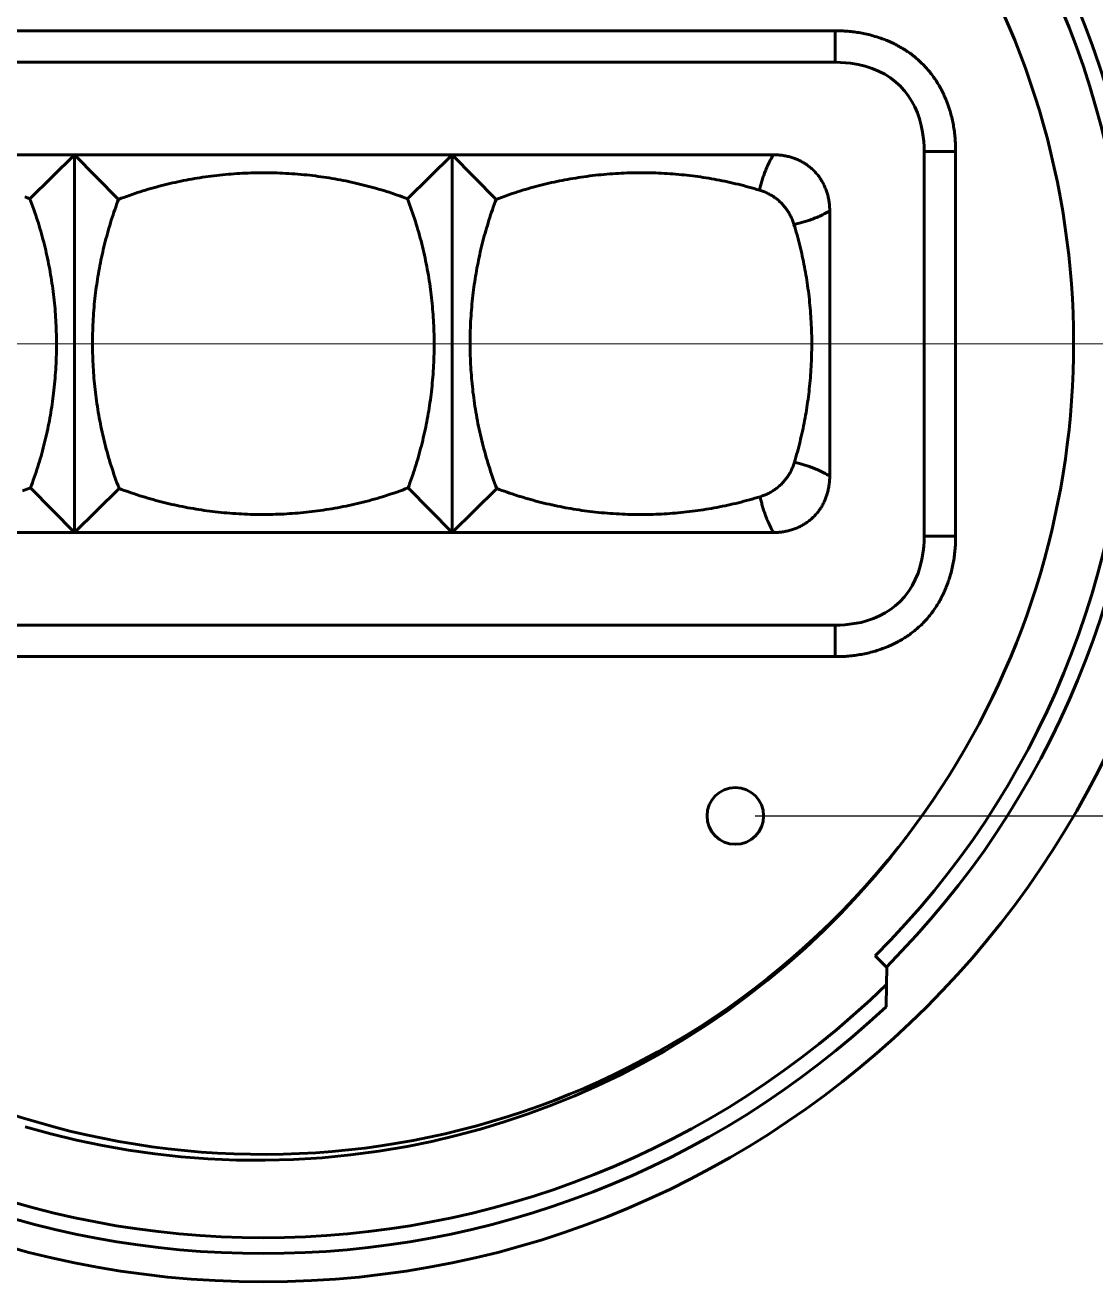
# Model space of a CAD drawing. Header units: millimetres. Extents: x 15 to 292, y 5 to 205.
# Drawn here: x 79.18 to 113.18, y 113.95 to 153.87 of the extents above; entities that cross this region are included whole.
import ezdxf

# ---------------------------------------------------------------- set-up
doc = ezdxf.new("R2010")
doc.units = ezdxf.units.MM
doc.layers.add('Annotations', color=7, linetype='Continuous')
doc.layers.add('Geometries', color=7, linetype='Continuous')
doc.styles.add('Shapr7', font='txt', dxfattribs={"height": 2.3925})
doc.dimstyles.new('ISO-25', dxfattribs={"dimtxt": 2.5, "dimasz": 2.5, "dimexe": 1.25, "dimexo": 0.625, "dimtad": 1, "dimtxsty": 'Standard', "dimcen": 2.5, "dimadec": 0, "dimazin": 0, "dimtfac": 1, "dimtmove": 0, "dimatfit": 3, "dimfxl": 1, "dimarcsym": 0})

# ---------------------------------------------------------------- blocks, each defined once
blk = doc.blocks.new('*D4')
at = {"layer": 'Annotations', "color": 0, "linetype": 'Continuous', "lineweight": 15}
for p, q in [((54.45, 143.739), (51.95, 143.739)), ((56.95, 143.74), (116.55, 143.76)), ((119.05, 143.761), (140.541, 143.768))]:
    blk.add_line(p, q, dxfattribs=at)
at = {"layer": 'Annotations', "color": 0}
for points in [[(54.45, 143.323), (54.45, 144.156), (56.95, 143.74)], [(119.05, 144.178), (119.05, 143.344), (116.55, 143.76)]]:
    blk.add_solid(points, dxfattribs=at)
at = {"layer": 'Defpoints', "color": 0}
for p in [(56.95, 143.74), (116.55, 143.76)]:
    blk.add_point(p, dxfattribs=at)
at = {"layer": 'Annotations', "color": 0, "lineweight": 15, "insert": (135.113, 145.89), "char_height": 2.3925, "attachment_point": 5, "rotation": 0.019, "style": 'Shapr7'}
blk.add_mtext('\\A1;%%c59,6', dxfattribs=at)
blk = doc.blocks.new('*D6')
at = {"layer": 'Annotations', "color": 0, "linetype": 'Continuous', "lineweight": 15}
for p, q in [((102.375, 158.751), (125.567, 158.751)), ((124.317, 131.251), (124.317, 156.251)), ((102.375, 128.751), (125.567, 128.751))]:
    blk.add_line(p, q, dxfattribs=at)
at = {"layer": 'Annotations', "color": 0}
for points in [[(124.734, 156.251), (123.9, 156.251), (124.317, 158.751)], [(123.9, 131.251), (124.734, 131.251), (124.317, 128.751)]]:
    blk.add_solid(points, dxfattribs=at)
at = {"layer": 'Defpoints', "color": 0}
for p in [(101.75, 158.751), (124.317, 158.751), (101.75, 128.751)]:
    blk.add_point(p, dxfattribs=at)
at = {"layer": 'Annotations', "color": 0, "lineweight": 15, "insert": (122.421, 143.192), "char_height": 2.3925, "attachment_point": 5, "rotation": 90, "style": 'Shapr7'}
blk.add_mtext('\\A1;30', dxfattribs=at)

msp = doc.modelspace()

# ---------------------------------------------------------------- linework, layer by layer
at = {"layer": 'Geometries', "linetype": 'Continuous', "lineweight": 40}
for p, q in [((68.579, 153.689), (104.921, 153.689)), ((104.921, 152.689), (104.921, 153.689)), ((104.921, 152.689), (68.579, 152.689)), ((70.538, 149.753), (80.749, 149.753)), ((80.749, 149.753), (79.333, 148.353)), ((80.749, 149.753), (92.75, 149.753)), ((80.749, 137.753), (80.749, 149.753)), ((80.749, 149.753), (82.15, 148.336)), ((92.75, 149.753), (91.333, 148.353)), ((92.75, 137.753), (92.75, 149.753)), ((92.75, 149.753), (102.956, 149.753)), ((92.75, 149.753), (94.15, 148.336)), ((107.75, 137.639), (107.75, 149.861)), ((107.75, 149.861), (108.75, 149.861)), ((108.75, 149.861), (108.75, 137.639)), ((104.749, 147.964), (104.749, 139.546)), ((80.749, 137.753), (79.35, 139.169)), ((80.749, 137.753), (82.166, 139.153)), ((92.75, 137.753), (91.35, 139.169)), ((92.75, 137.753), (94.166, 139.153)), ((80.749, 137.753), (70.543, 137.753)), ((92.75, 137.753), (80.749, 137.753)), ((102.961, 137.753), (92.75, 137.753)), ((107.75, 137.639), (108.75, 137.639)), ((68.579, 134.811), (104.921, 134.811)), ((104.921, 133.811), (104.921, 134.811)), ((104.921, 133.811), (68.579, 133.811)), ((107.159, 128.049), (106.941, 127.765)), ((107.167, 128.059), (107.159, 128.049)), ((106.195, 124.305), (106.549, 123.951)), ((106.549, 123.951), (106.561, 123.939)), ((106.552, 123.392), (106.561, 123.939)), ((106.552, 123.392), (106.54, 122.689))]:
    msp.add_line(p, q, dxfattribs=at)
at = {"layer": 'Geometries', "linetype": 'Continuous', "lineweight": 40, "flags": 128}
for points in [[(104.921, 153.689), (104.972, 153.69), (105.022, 153.689), (105.073, 153.688), (105.124, 153.687), (105.174, 153.684), (105.224, 153.682), (105.275, 153.678), (105.325, 153.675), (105.376, 153.67), (105.426, 153.665), (105.476, 153.659), (105.526, 153.653), (105.576, 153.647), (105.626, 153.639), (105.676, 153.631), (105.726, 153.623), (105.776, 153.614), (105.825, 153.604), (105.877, 153.593), (105.929, 153.582), (105.98, 153.57), (106.032, 153.557), (106.083, 153.544), (106.134, 153.53), (106.188, 153.514), (106.242, 153.498), (106.296, 153.481), (106.336, 153.467), (106.376, 153.453), (106.416, 153.439), (106.456, 153.425), (106.496, 153.41), (106.535, 153.394), (106.574, 153.378), (106.613, 153.362), (106.652, 153.345), (106.691, 153.328), (106.729, 153.31), (106.767, 153.292), (106.805, 153.274), (106.843, 153.255), (106.881, 153.235), (106.918, 153.215), (106.955, 153.195), (106.992, 153.174), (107.029, 153.153), (107.065, 153.132), (107.105, 153.108), (107.143, 153.083), (107.182, 153.058), (107.22, 153.033), (107.258, 153.007), (107.295, 152.98), (107.333, 152.953), (107.369, 152.926), (107.406, 152.898), (107.442, 152.869), (107.477, 152.84), (107.512, 152.811), (107.547, 152.781), (107.581, 152.751), (107.615, 152.72), (107.649, 152.688), (107.681, 152.656), (107.714, 152.624), (107.746, 152.591), (107.777, 152.558), (107.808, 152.524), (107.839, 152.49), (107.869, 152.455), (107.899, 152.42), (107.928, 152.385), (107.956, 152.349), (107.986, 152.31), (108.016, 152.27), (108.045, 152.23), (108.073, 152.19), (108.101, 152.149), (108.128, 152.108), (108.153, 152.069), (108.177, 152.03), (108.201, 151.991), (108.224, 151.952), (108.247, 151.912), (108.269, 151.872), (108.291, 151.831), (108.312, 151.791), (108.332, 151.75), (108.353, 151.709), (108.372, 151.667), (108.391, 151.626), (108.41, 151.584), (108.428, 151.542), (108.445, 151.499), (108.462, 151.457), (108.479, 151.414), (108.495, 151.371), (108.511, 151.325), (108.527, 151.279), (108.543, 151.233), (108.557, 151.187), (108.572, 151.141), (108.585, 151.094), (108.599, 151.045), (108.612, 150.995), (108.625, 150.945), (108.637, 150.896), (108.648, 150.845), (108.659, 150.795), (108.669, 150.745), (108.679, 150.695), (108.688, 150.644), (108.696, 150.593), (108.704, 150.543), (108.711, 150.492), (108.717, 150.441), (108.723, 150.39), (108.729, 150.339), (108.733, 150.288), (108.738, 150.237), (108.741, 150.185), (108.744, 150.131), (108.747, 150.077), (108.748, 150.023), (108.75, 149.969), (108.75, 149.915), (108.75, 149.861)], [(105.412, 152.659), (105.251, 152.677), (105.087, 152.687), (104.921, 152.689)], [(105.412, 152.659), (105.651, 152.62), (105.879, 152.566), (106.096, 152.496), (106.303, 152.41), (106.498, 152.309), (106.68, 152.193), (106.849, 152.063), (107.005, 151.918)], [(107.008, 151.915), (107.138, 151.771), (107.256, 151.616), (107.362, 151.449), (107.456, 151.272), (107.537, 151.086), (107.605, 150.89), (107.66, 150.685), (107.702, 150.471)], [(107.75, 149.861), (107.748, 150.017), (107.739, 150.17), (107.724, 150.322), (107.702, 150.471)], [(102.518, 148.629), (102.528, 148.674), (102.539, 148.718), (102.55, 148.761), (102.56, 148.8), (102.57, 148.838), (102.581, 148.876), (102.591, 148.913), (102.603, 148.95), (102.614, 148.987), (102.626, 149.023), (102.638, 149.059), (102.651, 149.095), (102.663, 149.13), (102.68, 149.174), (102.697, 149.217), (102.714, 149.26), (102.732, 149.303), (102.752, 149.349), (102.773, 149.396), (102.794, 149.441), (102.816, 149.487), (102.838, 149.532), (102.861, 149.577), (102.884, 149.621), (102.908, 149.665), (102.932, 149.709), (102.956, 149.753), (102.956, 149.753)], [(102.956, 149.753), (102.995, 149.752), (103.034, 149.751), (103.073, 149.75), (103.112, 149.747), (103.15, 149.744), (103.189, 149.74), (103.228, 149.735), (103.266, 149.73), (103.305, 149.723), (103.343, 149.716), (103.381, 149.709), (103.419, 149.7), (103.451, 149.692), (103.483, 149.684), (103.515, 149.675), (103.546, 149.665), (103.578, 149.655), (103.607, 149.645), (103.637, 149.634), (103.666, 149.623), (103.695, 149.612), (103.723, 149.6), (103.752, 149.587), (103.78, 149.574), (103.808, 149.56), (103.836, 149.546), (103.863, 149.532), (103.89, 149.516), (103.917, 149.501), (103.944, 149.485), (103.97, 149.468), (103.996, 149.451), (104.024, 149.432), (104.052, 149.412), (104.079, 149.392), (104.105, 149.371), (104.132, 149.35), (104.159, 149.327), (104.185, 149.304), (104.211, 149.28), (104.237, 149.255), (104.262, 149.23), (104.286, 149.204), (104.31, 149.178), (104.334, 149.151), (104.356, 149.124), (104.379, 149.096), (104.4, 149.068), (104.421, 149.039), (104.439, 149.014), (104.456, 148.988), (104.472, 148.963), (104.489, 148.937), (104.504, 148.91), (104.521, 148.881), (104.538, 148.85), (104.553, 148.82), (104.568, 148.789), (104.583, 148.758), (104.597, 148.727), (104.61, 148.696), (104.623, 148.664), (104.635, 148.632), (104.646, 148.6), (104.657, 148.567), (104.667, 148.535), (104.677, 148.5), (104.687, 148.464), (104.696, 148.429), (104.704, 148.394), (104.711, 148.359), (104.718, 148.323), (104.724, 148.288), (104.729, 148.253), (104.734, 148.217), (104.738, 148.182), (104.742, 148.146), (104.744, 148.11), (104.747, 148.074), (104.748, 148.037), (104.749, 148.001), (104.749, 147.964)], [(91.333, 148.353), (91.25, 148.384), (91.167, 148.415), (91.083, 148.445), (90.999, 148.474), (90.915, 148.503), (90.831, 148.531), (90.746, 148.559), (90.662, 148.586), (90.577, 148.612), (90.491, 148.638), (90.406, 148.663), (90.32, 148.688), (90.235, 148.712), (90.149, 148.735), (90.063, 148.758), (89.977, 148.78), (89.891, 148.802), (89.805, 148.823), (89.718, 148.843), (89.632, 148.863), (89.545, 148.883), (89.458, 148.901), (89.37, 148.919), (89.283, 148.937), (89.196, 148.954), (89.108, 148.97), (89.021, 148.986), (88.933, 149.001), (88.846, 149.015), (88.758, 149.029), (88.67, 149.042), (88.582, 149.055), (88.494, 149.067), (88.405, 149.078), (88.317, 149.089), (88.229, 149.099), (88.134, 149.11), (88.039, 149.119), (87.944, 149.128), (87.849, 149.136), (87.754, 149.144), (87.659, 149.151), (87.563, 149.157), (87.468, 149.162), (87.373, 149.167), (87.277, 149.171), (87.181, 149.175), (87.086, 149.177), (86.995, 149.179), (86.905, 149.18), (86.814, 149.181), (86.724, 149.181), (86.633, 149.181), (86.543, 149.179), (86.452, 149.178), (86.362, 149.175), (86.271, 149.172), (86.181, 149.168), (86.09, 149.164), (86, 149.159), (85.909, 149.153), (85.819, 149.147), (85.729, 149.14), (85.639, 149.133), (85.548, 149.125), (85.458, 149.116), (85.367, 149.107), (85.275, 149.097), (85.184, 149.086), (85.092, 149.074), (85.001, 149.062), (84.91, 149.05), (84.822, 149.037), (84.735, 149.024), (84.647, 149.01), (84.56, 148.995), (84.473, 148.98), (84.385, 148.964), (84.298, 148.948), (84.211, 148.931), (84.125, 148.913), (84.038, 148.895), (83.951, 148.876), (83.865, 148.857), (83.779, 148.837), (83.692, 148.816), (83.606, 148.795), (83.52, 148.773), (83.435, 148.751), (83.349, 148.728), (83.264, 148.704), (83.179, 148.68), (83.094, 148.655), (83.009, 148.63), (82.924, 148.604), (82.839, 148.578), (82.752, 148.55), (82.666, 148.521), (82.579, 148.492), (82.493, 148.462), (82.407, 148.431), (82.321, 148.4), (82.235, 148.369), (82.15, 148.336)], [(102.518, 148.629), (102.435, 148.654), (102.351, 148.679), (102.267, 148.703), (102.183, 148.726), (102.099, 148.749), (102.014, 148.771), (101.929, 148.792), (101.844, 148.813), (101.759, 148.834), (101.674, 148.854), (101.589, 148.873), (101.504, 148.892), (101.418, 148.91), (101.333, 148.927), (101.247, 148.944), (101.161, 148.96), (101.075, 148.976), (100.989, 148.991), (100.903, 149.006), (100.817, 149.02), (100.731, 149.033), (100.644, 149.046), (100.558, 149.058), (100.471, 149.07), (100.385, 149.081), (100.298, 149.091), (100.211, 149.101), (100.124, 149.111), (100.037, 149.119), (99.95, 149.128), (99.859, 149.135), (99.768, 149.143), (99.677, 149.149), (99.585, 149.156), (99.494, 149.161), (99.403, 149.166), (99.311, 149.17), (99.22, 149.173), (99.128, 149.176), (99.037, 149.178), (98.946, 149.18), (98.854, 149.181), (98.763, 149.181), (98.672, 149.181), (98.581, 149.18), (98.49, 149.178), (98.399, 149.176), (98.308, 149.173), (98.217, 149.17), (98.126, 149.166), (98.035, 149.161), (97.944, 149.156), (97.853, 149.15), (97.762, 149.143), (97.671, 149.136), (97.58, 149.128), (97.49, 149.119), (97.399, 149.11), (97.307, 149.1), (97.215, 149.09), (97.123, 149.078), (97.031, 149.067), (96.939, 149.054), (96.847, 149.041), (96.762, 149.028), (96.676, 149.014), (96.591, 149), (96.505, 148.986), (96.42, 148.97), (96.335, 148.955), (96.249, 148.938), (96.164, 148.921), (96.08, 148.904), (95.995, 148.886), (95.91, 148.867), (95.826, 148.848), (95.742, 148.828), (95.657, 148.807), (95.573, 148.787), (95.489, 148.765), (95.405, 148.743), (95.322, 148.72), (95.238, 148.697), (95.155, 148.673), (95.072, 148.649), (94.989, 148.624), (94.906, 148.599), (94.823, 148.573), (94.739, 148.545), (94.654, 148.517), (94.569, 148.489), (94.485, 148.459), (94.401, 148.429), (94.317, 148.399), (94.233, 148.368), (94.15, 148.336)], [(102.518, 148.629), (102.551, 148.619), (102.583, 148.608), (102.615, 148.597), (102.646, 148.585), (102.678, 148.573), (102.709, 148.559), (102.74, 148.546), (102.77, 148.531), (102.8, 148.516), (102.83, 148.501), (102.86, 148.484), (102.889, 148.467), (102.914, 148.453), (102.938, 148.437), (102.963, 148.422), (102.986, 148.405), (103.01, 148.389), (103.037, 148.369), (103.064, 148.348), (103.091, 148.327), (103.117, 148.305), (103.142, 148.283), (103.167, 148.26), (103.191, 148.237), (103.215, 148.213), (103.239, 148.189), (103.262, 148.164), (103.284, 148.139), (103.306, 148.113), (103.324, 148.09), (103.342, 148.068), (103.36, 148.044), (103.377, 148.021), (103.394, 147.997), (103.412, 147.969), (103.43, 147.941), (103.448, 147.913), (103.464, 147.884), (103.481, 147.855), (103.496, 147.825), (103.511, 147.796), (103.526, 147.766), (103.54, 147.735), (103.553, 147.705), (103.566, 147.673), (103.578, 147.64), (103.59, 147.608), (103.601, 147.575), (103.612, 147.542)], [(79.333, 148.353), (79.251, 148.383), (79.169, 148.414)], [(79.35, 139.169), (79.381, 139.252), (79.411, 139.336), (79.441, 139.419), (79.471, 139.503), (79.499, 139.587), (79.528, 139.671), (79.555, 139.756), (79.582, 139.84), (79.609, 139.925), (79.635, 140.01), (79.66, 140.096), (79.685, 140.181), (79.709, 140.267), (79.732, 140.352), (79.755, 140.438), (79.777, 140.524), (79.799, 140.61), (79.82, 140.696), (79.84, 140.783), (79.86, 140.869), (79.879, 140.956), (79.898, 141.043), (79.916, 141.131), (79.934, 141.218), (79.95, 141.305), (79.967, 141.392), (79.982, 141.48), (79.997, 141.567), (80.012, 141.655), (80.025, 141.742), (80.039, 141.83), (80.051, 141.918), (80.063, 142.006), (80.075, 142.095), (80.086, 142.183), (80.096, 142.271), (80.106, 142.366), (80.116, 142.461), (80.125, 142.556), (80.133, 142.651), (80.14, 142.746), (80.147, 142.841), (80.153, 142.936), (80.159, 143.031), (80.164, 143.126), (80.168, 143.222), (80.171, 143.317), (80.174, 143.413), (80.176, 143.504), (80.177, 143.594), (80.178, 143.685), (80.178, 143.775), (80.178, 143.866), (80.176, 143.956), (80.175, 144.047), (80.172, 144.138), (80.169, 144.228), (80.165, 144.319), (80.161, 144.409), (80.156, 144.499), (80.151, 144.59), (80.144, 144.68), (80.138, 144.77), (80.13, 144.861), (80.122, 144.951), (80.113, 145.041), (80.104, 145.133), (80.094, 145.224), (80.083, 145.316), (80.072, 145.407), (80.06, 145.499), (80.047, 145.59), (80.034, 145.678), (80.021, 145.765), (80.007, 145.853), (79.992, 145.94), (79.977, 146.028), (79.961, 146.115), (79.945, 146.202), (79.928, 146.289), (79.91, 146.376), (79.892, 146.463), (79.873, 146.549), (79.854, 146.636), (79.834, 146.722), (79.813, 146.809), (79.792, 146.895), (79.77, 146.981), (79.748, 147.066), (79.725, 147.152), (79.701, 147.237), (79.677, 147.323), (79.652, 147.408), (79.627, 147.493), (79.601, 147.578), (79.575, 147.662), (79.547, 147.749), (79.518, 147.836), (79.489, 147.923), (79.459, 148.009), (79.428, 148.095), (79.397, 148.181), (79.365, 148.267), (79.333, 148.353)], [(82.15, 148.336), (82.119, 148.254), (82.089, 148.172), (82.059, 148.09), (82.03, 148.007), (82.002, 147.925), (81.974, 147.842), (81.947, 147.759), (81.92, 147.675), (81.894, 147.592), (81.868, 147.508), (81.843, 147.424), (81.819, 147.339), (81.795, 147.255), (81.772, 147.171), (81.75, 147.087), (81.728, 147.002), (81.706, 146.917), (81.685, 146.832), (81.665, 146.747), (81.645, 146.662), (81.626, 146.576), (81.607, 146.491), (81.589, 146.405), (81.572, 146.319), (81.555, 146.233), (81.539, 146.147), (81.523, 146.061), (81.508, 145.975), (81.494, 145.889), (81.48, 145.803), (81.467, 145.716), (81.454, 145.63), (81.442, 145.543), (81.43, 145.456), (81.419, 145.369), (81.409, 145.282), (81.398, 145.189), (81.389, 145.096), (81.379, 145.002), (81.371, 144.909), (81.363, 144.816), (81.356, 144.722), (81.35, 144.629), (81.344, 144.536), (81.339, 144.442), (81.334, 144.348), (81.33, 144.254), (81.327, 144.16), (81.325, 144.071), (81.323, 143.983), (81.322, 143.894), (81.321, 143.806), (81.321, 143.717), (81.322, 143.628), (81.323, 143.54), (81.325, 143.451), (81.327, 143.362), (81.33, 143.274), (81.334, 143.185), (81.338, 143.097), (81.343, 143.008), (81.349, 142.92), (81.355, 142.831), (81.361, 142.743), (81.368, 142.655), (81.376, 142.566), (81.385, 142.477), (81.394, 142.387), (81.404, 142.297), (81.414, 142.208), (81.425, 142.118), (81.437, 142.029), (81.449, 141.938), (81.462, 141.846), (81.476, 141.755), (81.49, 141.664), (81.506, 141.573), (81.521, 141.483), (81.538, 141.392), (81.555, 141.301), (81.572, 141.211), (81.591, 141.121), (81.61, 141.031), (81.629, 140.941), (81.65, 140.851), (81.671, 140.761), (81.692, 140.671), (81.714, 140.582), (81.737, 140.492), (81.761, 140.403), (81.785, 140.314), (81.81, 140.226), (81.835, 140.137), (81.861, 140.049), (81.888, 139.96), (81.915, 139.872), (81.944, 139.782), (81.974, 139.691), (82.004, 139.601), (82.035, 139.511), (82.067, 139.421), (82.099, 139.331), (82.132, 139.242), (82.166, 139.153)], [(91.35, 139.169), (91.38, 139.251), (91.411, 139.333), (91.44, 139.416), (91.469, 139.498), (91.498, 139.581), (91.525, 139.664), (91.553, 139.747), (91.579, 139.83), (91.605, 139.914), (91.631, 139.998), (91.656, 140.082), (91.68, 140.166), (91.704, 140.25), (91.727, 140.334), (91.75, 140.419), (91.772, 140.504), (91.793, 140.588), (91.814, 140.673), (91.834, 140.758), (91.854, 140.843), (91.873, 140.929), (91.892, 141.015), (91.91, 141.101), (91.927, 141.186), (91.944, 141.272), (91.96, 141.358), (91.976, 141.444), (91.991, 141.53), (92.006, 141.617), (92.019, 141.703), (92.033, 141.789), (92.045, 141.876), (92.058, 141.963), (92.069, 142.05), (92.08, 142.137), (92.091, 142.224), (92.101, 142.317), (92.111, 142.41), (92.12, 142.503), (92.128, 142.596), (92.136, 142.69), (92.143, 142.783), (92.15, 142.876), (92.156, 142.97), (92.161, 143.064), (92.165, 143.158), (92.169, 143.252), (92.172, 143.345), (92.175, 143.434), (92.176, 143.523), (92.178, 143.611), (92.178, 143.7), (92.178, 143.789), (92.178, 143.877), (92.176, 143.966), (92.174, 144.054), (92.172, 144.143), (92.169, 144.232), (92.165, 144.32), (92.161, 144.409), (92.156, 144.497), (92.151, 144.586), (92.145, 144.674), (92.138, 144.763), (92.131, 144.851), (92.123, 144.939), (92.115, 145.029), (92.106, 145.119), (92.096, 145.208), (92.085, 145.298), (92.074, 145.387), (92.063, 145.477), (92.05, 145.568), (92.037, 145.659), (92.023, 145.75), (92.009, 145.841), (91.994, 145.932), (91.978, 146.023), (91.962, 146.114), (91.945, 146.204), (91.927, 146.295), (91.909, 146.385), (91.89, 146.475), (91.87, 146.565), (91.85, 146.655), (91.829, 146.745), (91.807, 146.834), (91.785, 146.924), (91.762, 147.013), (91.739, 147.102), (91.714, 147.191), (91.69, 147.28), (91.664, 147.368), (91.638, 147.457), (91.611, 147.545), (91.584, 147.633), (91.555, 147.724), (91.526, 147.814), (91.495, 147.905), (91.464, 147.995), (91.432, 148.085), (91.4, 148.174), (91.367, 148.264), (91.333, 148.353)], [(94.15, 148.336), (94.119, 148.254), (94.089, 148.172), (94.059, 148.09), (94.031, 148.008), (94.002, 147.925), (93.974, 147.843), (93.947, 147.76), (93.921, 147.676), (93.894, 147.593), (93.869, 147.509), (93.844, 147.425), (93.82, 147.341), (93.796, 147.257), (93.773, 147.173), (93.75, 147.088), (93.728, 147.004), (93.707, 146.919), (93.686, 146.834), (93.666, 146.749), (93.646, 146.664), (93.627, 146.579), (93.608, 146.493), (93.59, 146.408), (93.573, 146.322), (93.556, 146.236), (93.54, 146.15), (93.524, 146.064), (93.509, 145.978), (93.495, 145.892), (93.481, 145.806), (93.467, 145.72), (93.455, 145.633), (93.443, 145.547), (93.431, 145.46), (93.42, 145.373), (93.41, 145.286), (93.399, 145.193), (93.389, 145.1), (93.38, 145.007), (93.372, 144.914), (93.364, 144.821), (93.357, 144.727), (93.35, 144.634), (93.344, 144.541), (93.339, 144.447), (93.334, 144.353), (93.331, 144.26), (93.327, 144.166), (93.325, 144.077), (93.323, 143.989), (93.322, 143.9), (93.321, 143.811), (93.321, 143.723), (93.322, 143.634), (93.323, 143.545), (93.325, 143.457), (93.327, 143.368), (93.33, 143.279), (93.334, 143.191), (93.338, 143.102), (93.343, 143.014), (93.348, 142.925), (93.354, 142.837), (93.361, 142.748), (93.368, 142.66), (93.376, 142.572), (93.384, 142.482), (93.393, 142.392), (93.403, 142.303), (93.413, 142.213), (93.424, 142.124), (93.436, 142.034), (93.448, 141.943), (93.462, 141.851), (93.475, 141.76), (93.49, 141.669), (93.505, 141.578), (93.521, 141.487), (93.537, 141.396), (93.554, 141.305), (93.572, 141.215), (93.59, 141.124), (93.609, 141.034), (93.629, 140.944), (93.649, 140.854), (93.67, 140.764), (93.692, 140.674), (93.714, 140.584), (93.737, 140.495), (93.76, 140.406), (93.785, 140.317), (93.809, 140.228), (93.835, 140.139), (93.861, 140.05), (93.888, 139.962), (93.915, 139.874), (93.944, 139.783), (93.974, 139.692), (94.004, 139.602), (94.035, 139.511), (94.067, 139.421), (94.099, 139.332), (94.133, 139.242), (94.166, 139.153)], [(104.749, 147.964), (104.749, 147.964), (104.705, 147.94), (104.66, 147.917), (104.615, 147.893), (104.569, 147.871), (104.524, 147.848), (104.477, 147.826), (104.431, 147.805), (104.384, 147.784), (104.336, 147.764), (104.288, 147.744), (104.245, 147.727), (104.202, 147.711), (104.158, 147.695), (104.114, 147.679), (104.078, 147.667), (104.042, 147.655), (104.006, 147.643), (103.969, 147.632), (103.932, 147.621), (103.895, 147.61), (103.857, 147.6), (103.818, 147.59), (103.779, 147.58), (103.74, 147.57), (103.698, 147.56), (103.655, 147.551), (103.612, 147.542)], [(103.627, 139.985), (103.651, 140.067), (103.675, 140.149), (103.698, 140.23), (103.721, 140.312), (103.743, 140.395), (103.765, 140.477), (103.786, 140.56), (103.807, 140.642), (103.826, 140.725), (103.846, 140.808), (103.865, 140.891), (103.883, 140.974), (103.901, 141.058), (103.918, 141.141), (103.935, 141.224), (103.951, 141.308), (103.966, 141.392), (103.981, 141.476), (103.996, 141.56), (104.01, 141.644), (104.023, 141.728), (104.036, 141.812), (104.048, 141.896), (104.06, 141.981), (104.071, 142.065), (104.082, 142.15), (104.092, 142.234), (104.101, 142.319), (104.11, 142.404), (104.118, 142.488), (104.127, 142.577), (104.134, 142.666), (104.141, 142.754), (104.147, 142.843), (104.153, 142.932), (104.158, 143.021), (104.163, 143.11), (104.167, 143.199), (104.17, 143.288), (104.173, 143.377), (104.175, 143.465), (104.177, 143.554), (104.178, 143.643), (104.178, 143.731), (104.178, 143.82), (104.177, 143.909), (104.176, 143.997), (104.174, 144.086), (104.171, 144.175), (104.168, 144.264), (104.164, 144.352), (104.159, 144.441), (104.154, 144.529), (104.149, 144.618), (104.142, 144.706), (104.136, 144.795), (104.128, 144.883), (104.12, 144.972), (104.111, 145.061), (104.102, 145.151), (104.092, 145.241), (104.082, 145.33), (104.07, 145.42), (104.058, 145.509), (104.047, 145.595), (104.034, 145.68), (104.021, 145.766), (104.007, 145.851), (103.993, 145.936), (103.978, 146.022), (103.963, 146.107), (103.947, 146.192), (103.931, 146.276), (103.913, 146.361), (103.896, 146.446), (103.878, 146.53), (103.859, 146.615), (103.839, 146.699), (103.819, 146.783), (103.799, 146.867), (103.778, 146.951), (103.756, 147.035), (103.734, 147.119), (103.71, 147.204), (103.687, 147.289), (103.662, 147.373), (103.637, 147.458), (103.612, 147.542)], [(103.627, 139.985), (103.617, 139.954), (103.607, 139.923), (103.596, 139.892), (103.585, 139.861), (103.573, 139.831), (103.56, 139.801), (103.547, 139.771), (103.533, 139.741), (103.519, 139.712), (103.504, 139.683), (103.488, 139.653), (103.471, 139.623), (103.453, 139.594), (103.436, 139.565), (103.417, 139.537), (103.398, 139.509), (103.379, 139.482), (103.359, 139.456), (103.338, 139.429), (103.317, 139.403), (103.296, 139.378), (103.274, 139.353), (103.251, 139.328), (103.228, 139.304), (103.204, 139.281), (103.179, 139.257), (103.153, 139.233), (103.127, 139.21), (103.1, 139.188), (103.073, 139.166), (103.047, 139.146), (103.02, 139.127), (102.994, 139.108), (102.966, 139.09), (102.939, 139.072), (102.911, 139.055), (102.882, 139.039), (102.854, 139.023), (102.825, 139.007), (102.795, 138.992), (102.766, 138.978), (102.736, 138.964), (102.704, 138.951), (102.671, 138.937), (102.639, 138.925), (102.606, 138.913), (102.573, 138.901), (102.539, 138.891)], [(103.627, 139.985), (103.668, 139.976), (103.707, 139.967), (103.747, 139.957), (103.785, 139.947), (103.823, 139.937), (103.86, 139.927), (103.895, 139.917), (103.929, 139.906), (103.963, 139.896), (103.996, 139.885), (104.029, 139.875), (104.07, 139.86), (104.11, 139.846), (104.15, 139.831), (104.19, 139.816), (104.229, 139.801), (104.267, 139.785), (104.305, 139.769), (104.349, 139.75), (104.392, 139.73), (104.435, 139.711), (104.477, 139.69), (104.519, 139.67), (104.56, 139.649), (104.608, 139.624), (104.656, 139.598), (104.703, 139.572), (104.749, 139.546)], [(104.75, 139.546), (104.749, 139.507), (104.748, 139.468), (104.746, 139.429), (104.744, 139.39), (104.74, 139.352), (104.736, 139.313), (104.732, 139.274), (104.726, 139.236), (104.72, 139.197), (104.713, 139.159), (104.705, 139.121), (104.697, 139.083), (104.689, 139.051), (104.68, 139.019), (104.671, 138.987), (104.662, 138.955), (104.652, 138.924), (104.641, 138.894), (104.631, 138.865), (104.62, 138.836), (104.608, 138.807), (104.596, 138.778), (104.583, 138.75), (104.57, 138.722), (104.557, 138.694), (104.542, 138.666), (104.528, 138.638), (104.513, 138.611), (104.497, 138.584), (104.481, 138.558), (104.464, 138.531), (104.447, 138.505), (104.428, 138.477), (104.408, 138.45), (104.388, 138.423), (104.367, 138.396), (104.346, 138.37), (104.323, 138.343), (104.299, 138.316), (104.275, 138.29), (104.251, 138.264), (104.225, 138.239), (104.2, 138.215), (104.173, 138.191), (104.146, 138.168), (104.119, 138.145), (104.091, 138.123), (104.063, 138.101), (104.034, 138.08), (104.009, 138.063), (103.984, 138.046), (103.958, 138.029), (103.932, 138.013), (103.905, 137.997), (103.876, 137.98), (103.846, 137.964), (103.815, 137.948), (103.785, 137.933), (103.754, 137.919), (103.722, 137.905), (103.691, 137.892), (103.659, 137.879), (103.627, 137.867), (103.595, 137.855), (103.562, 137.845), (103.53, 137.835), (103.495, 137.824), (103.46, 137.815), (103.424, 137.806), (103.389, 137.798), (103.354, 137.791), (103.319, 137.784), (103.284, 137.778), (103.249, 137.773), (103.213, 137.768), (103.178, 137.764), (103.142, 137.761), (103.107, 137.758), (103.07, 137.756), (103.034, 137.754), (102.997, 137.753), (102.961, 137.753)], [(79.098, 139.076), (79.182, 139.107), (79.266, 139.138), (79.35, 139.169)], [(82.166, 139.153), (82.248, 139.122), (82.33, 139.092), (82.412, 139.062), (82.495, 139.033), (82.578, 139.005), (82.661, 138.977), (82.744, 138.95), (82.827, 138.923), (82.911, 138.897), (82.994, 138.872), (83.079, 138.847), (83.163, 138.822), (83.247, 138.799), (83.331, 138.775), (83.416, 138.753), (83.5, 138.731), (83.585, 138.709), (83.67, 138.688), (83.755, 138.668), (83.84, 138.648), (83.926, 138.629), (84.011, 138.611), (84.097, 138.593), (84.183, 138.575), (84.269, 138.558), (84.355, 138.542), (84.441, 138.527), (84.527, 138.511), (84.613, 138.497), (84.7, 138.483), (84.786, 138.47), (84.873, 138.457), (84.959, 138.445), (85.046, 138.433), (85.133, 138.422), (85.22, 138.412), (85.313, 138.402), (85.407, 138.392), (85.5, 138.383), (85.593, 138.374), (85.686, 138.366), (85.78, 138.359), (85.873, 138.353), (85.967, 138.347), (86.061, 138.342), (86.154, 138.337), (86.248, 138.333), (86.342, 138.33), (86.431, 138.328), (86.519, 138.326), (86.608, 138.325), (86.697, 138.324), (86.785, 138.324), (86.874, 138.325), (86.963, 138.326), (87.051, 138.328), (87.14, 138.331), (87.228, 138.334), (87.317, 138.337), (87.406, 138.341), (87.494, 138.346), (87.583, 138.352), (87.671, 138.358), (87.759, 138.364), (87.848, 138.371), (87.936, 138.379), (88.026, 138.388), (88.115, 138.397), (88.205, 138.407), (88.295, 138.417), (88.384, 138.428), (88.473, 138.44), (88.565, 138.452), (88.656, 138.465), (88.747, 138.479), (88.838, 138.494), (88.929, 138.509), (89.02, 138.524), (89.11, 138.541), (89.201, 138.558), (89.291, 138.576), (89.382, 138.594), (89.472, 138.613), (89.562, 138.633), (89.652, 138.653), (89.742, 138.674), (89.831, 138.695), (89.921, 138.718), (90.01, 138.74), (90.099, 138.764), (90.188, 138.788), (90.277, 138.813), (90.365, 138.838), (90.454, 138.864), (90.542, 138.891), (90.63, 138.918), (90.721, 138.947), (90.811, 138.977), (90.902, 139.007), (90.992, 139.038), (91.082, 139.07), (91.171, 139.103), (91.261, 139.136), (91.35, 139.169)], [(94.166, 139.153), (94.248, 139.122), (94.33, 139.092), (94.412, 139.062), (94.495, 139.033), (94.577, 139.005), (94.66, 138.977), (94.743, 138.95), (94.826, 138.923), (94.91, 138.897), (94.994, 138.872), (95.078, 138.847), (95.162, 138.822), (95.246, 138.799), (95.33, 138.776), (95.415, 138.753), (95.499, 138.731), (95.584, 138.71), (95.669, 138.689), (95.754, 138.668), (95.839, 138.649), (95.924, 138.63), (96.01, 138.611), (96.096, 138.593), (96.182, 138.575), (96.267, 138.559), (96.353, 138.542), (96.439, 138.527), (96.525, 138.512), (96.611, 138.497), (96.697, 138.483), (96.784, 138.47), (96.87, 138.457), (96.957, 138.445), (97.044, 138.434), (97.131, 138.423), (97.218, 138.412), (97.311, 138.402), (97.404, 138.392), (97.497, 138.383), (97.59, 138.374), (97.683, 138.367), (97.777, 138.359), (97.87, 138.353), (97.963, 138.347), (98.057, 138.342), (98.151, 138.337), (98.245, 138.333), (98.338, 138.33), (98.427, 138.328), (98.516, 138.326), (98.604, 138.325), (98.693, 138.324), (98.782, 138.324), (98.87, 138.325), (98.959, 138.326), (99.048, 138.328), (99.136, 138.33), (99.225, 138.333), (99.313, 138.337), (99.402, 138.341), (99.49, 138.346), (99.579, 138.351), (99.667, 138.357), (99.756, 138.364), (99.844, 138.371), (99.932, 138.379), (100.022, 138.387), (100.112, 138.396), (100.201, 138.406), (100.291, 138.416), (100.38, 138.427), (100.47, 138.439), (100.557, 138.451), (100.644, 138.463), (100.731, 138.476), (100.818, 138.49), (100.905, 138.504), (100.992, 138.519), (101.078, 138.535), (101.165, 138.551), (101.251, 138.567), (101.337, 138.585), (101.423, 138.602), (101.509, 138.621), (101.595, 138.64), (101.681, 138.66), (101.767, 138.68), (101.852, 138.701), (101.938, 138.722), (102.023, 138.744), (102.109, 138.767), (102.196, 138.79), (102.282, 138.815), (102.368, 138.839), (102.454, 138.865), (102.539, 138.891)], [(102.961, 137.753), (102.937, 137.798), (102.913, 137.843), (102.89, 137.888), (102.867, 137.934), (102.844, 137.981), (102.822, 138.028), (102.805, 138.066), (102.788, 138.103), (102.771, 138.142), (102.755, 138.18), (102.739, 138.219), (102.724, 138.259), (102.71, 138.293), (102.698, 138.328), (102.685, 138.363), (102.673, 138.398), (102.66, 138.434), (102.649, 138.471), (102.637, 138.508), (102.626, 138.542), (102.616, 138.577), (102.606, 138.612), (102.596, 138.648), (102.587, 138.684), (102.578, 138.721), (102.57, 138.754), (102.562, 138.788), (102.554, 138.821), (102.547, 138.856), (102.539, 138.891)], [(108.75, 137.639), (108.75, 137.589), (108.75, 137.538), (108.749, 137.488), (108.747, 137.437), (108.745, 137.387), (108.742, 137.336), (108.739, 137.286), (108.735, 137.235), (108.73, 137.185), (108.725, 137.135), (108.72, 137.085), (108.714, 137.035), (108.707, 136.984), (108.7, 136.934), (108.692, 136.885), (108.683, 136.835), (108.674, 136.785), (108.664, 136.735), (108.654, 136.684), (108.642, 136.632), (108.63, 136.58), (108.618, 136.529), (108.604, 136.477), (108.59, 136.426), (108.575, 136.372), (108.558, 136.318), (108.541, 136.265), (108.528, 136.224), (108.514, 136.184), (108.5, 136.144), (108.485, 136.105), (108.47, 136.065), (108.454, 136.026), (108.439, 135.987), (108.422, 135.948), (108.405, 135.909), (108.388, 135.87), (108.371, 135.832), (108.352, 135.793), (108.334, 135.755), (108.315, 135.717), (108.296, 135.68), (108.276, 135.642), (108.255, 135.605), (108.235, 135.568), (108.214, 135.532), (108.192, 135.495), (108.168, 135.456), (108.144, 135.417), (108.119, 135.379), (108.093, 135.341), (108.067, 135.303), (108.041, 135.265), (108.014, 135.228), (107.986, 135.191), (107.958, 135.155), (107.93, 135.119), (107.901, 135.083), (107.871, 135.048), (107.841, 135.014), (107.811, 134.979), (107.78, 134.946), (107.749, 134.912), (107.717, 134.879), (107.684, 134.847), (107.651, 134.815), (107.618, 134.783), (107.584, 134.752), (107.55, 134.722), (107.515, 134.692), (107.48, 134.662), (107.445, 134.633), (107.409, 134.605), (107.37, 134.574), (107.331, 134.545), (107.291, 134.516), (107.25, 134.487), (107.209, 134.46), (107.168, 134.432), (107.13, 134.408), (107.091, 134.383), (107.052, 134.36), (107.012, 134.337), (106.972, 134.314), (106.932, 134.292), (106.892, 134.27), (106.851, 134.249), (106.81, 134.228), (106.769, 134.208), (106.727, 134.189), (106.686, 134.169), (106.644, 134.151), (106.602, 134.133), (106.559, 134.115), (106.517, 134.098), (106.474, 134.082), (106.431, 134.066), (106.386, 134.049), (106.34, 134.033), (106.294, 134.018), (106.248, 134.003), (106.201, 133.989), (106.155, 133.975), (106.105, 133.962), (106.056, 133.948), (106.006, 133.936), (105.956, 133.924), (105.906, 133.912), (105.856, 133.902), (105.805, 133.892), (105.755, 133.882), (105.704, 133.873), (105.654, 133.865), (105.603, 133.857), (105.552, 133.85), (105.501, 133.843), (105.45, 133.837), (105.399, 133.832), (105.348, 133.827), (105.297, 133.823), (105.246, 133.82), (105.192, 133.817), (105.138, 133.814), (105.084, 133.812), (105.03, 133.811), (104.976, 133.811), (104.921, 133.811)], [(107.72, 137.149), (107.737, 137.31), (107.747, 137.473), (107.75, 137.639)], [(107.72, 137.149), (107.681, 136.91), (107.626, 136.682), (107.556, 136.464), (107.47, 136.258), (107.369, 136.063), (107.254, 135.881), (107.124, 135.712), (106.979, 135.556)], [(106.976, 135.552), (106.831, 135.422), (106.676, 135.304), (106.51, 135.198), (106.333, 135.105), (106.146, 135.024), (105.95, 134.955), (105.745, 134.9), (105.531, 134.858)], [(104.921, 134.811), (105.077, 134.813), (105.231, 134.822), (105.382, 134.837), (105.531, 134.858)], [(106.941, 127.765), (106.678, 127.433), (106.172, 126.823), (105.648, 126.231), (105.107, 125.655), (104.548, 125.097), (103.971, 124.555), (103.377, 124.03), (102.765, 123.522), (102.137, 123.032), (101.496, 122.563), (100.842, 122.115), (100.175, 121.687), (99.495, 121.281), (98.802, 120.894), (98.096, 120.529), (97.378, 120.185), (96.647, 119.861), (95.908, 119.562), (95.162, 119.285), (94.408, 119.032), (93.647, 118.803), (92.878, 118.596), (92.102, 118.414), (91.318, 118.254), (90.42, 118.102), (89.52, 117.982), (88.618, 117.893), (87.713, 117.836), (86.807, 117.812), (85.898, 117.819), (84.988, 117.857), (84.144, 117.922), (83.304, 118.013), (82.47, 118.132), (81.641, 118.277), (80.816, 118.45), (79.997, 118.649), (79.183, 118.876)]]:
    msp.add_lwpolyline(points, dxfattribs=at)
at = {"layer": 'Geometries', "linetype": 'Continuous', "lineweight": 40}
for centre, radius in [((86.75, 143.75), 29.8), ((101.75, 128.751), 0.9)]:
    msp.add_circle(centre, radius, dxfattribs=at)
for radius, start, end in [(25.75, 96.5262, 321.633), (25.75, 322.4573, 96.4686), (28, 315, 45.168), (27.5, 315, 44.0816), (28.4, 225.7936, 314.2064), (28.9, 226.7831, 313.2169)]:
    msp.add_arc((86.75, 143.75), radius, start, end, dxfattribs=at)

# ---------------------------------------------------------------- dimensions: what is measured, and where the dimension line sits
at = {"layer": 'Annotations', "linetype": 'Continuous', "lineweight": 15}
dim = msp.add_linear_dim(base=(124.317, 158.751), p1=(101.75, 128.751), p2=(101.75, 158.751), angle=90, dimstyle='ISO-25', override={"dimscale": 1, "dimgap": 0.7, "dimdec": 2, "dimlfac": 1, "dimrnd": 0.01, "dimzin": 8, "dimdsep": 44, "dimtxsty": 'Shapr7', "dimse1": 0, "dimse2": 0, "dimadec": 2, "dimtol": 0, "dimlim": 0, "dimtp": 0, "dimtm": 0, "dimtfac": 0.6, "dimtdec": 8, "dimfrac": 2, "dimtolj": 1, "dimlwd": 15, "dimlwe": 15}, dxfattribs=at)
dim.commit()
dim.dimension.update_dxf_attribs({"geometry": '*D6', "text_midpoint": (124.317, 143.192), "dimtype": 160})
dim = msp.add_diameter_dim_2p(p1=(56.95, 143.74), p2=(116.55, 143.76), dimstyle='ISO-25', override={"dimscale": 1, "dimgap": 0.7, "dimdec": 2, "dimlfac": 1, "dimrnd": 0.01, "dimzin": 8, "dimdsep": 44, "dimtxsty": 'Shapr7', "dimcen": 2.5, "dimadec": 2, "dimtol": 0, "dimlim": 0, "dimtp": 0, "dimtm": 0, "dimtfac": 0.6, "dimtdec": 8, "dimtofl": 1, "dimfrac": 2, "dimtolj": 1, "dimlwd": 15, "dimlwe": 15}, dxfattribs=at)
dim.commit()
dim.dimension.update_dxf_attribs({"geometry": '*D4', "text_midpoint": (135.113, 143.766), "dimtype": 163})

doc.saveas('drawing.dxf')
